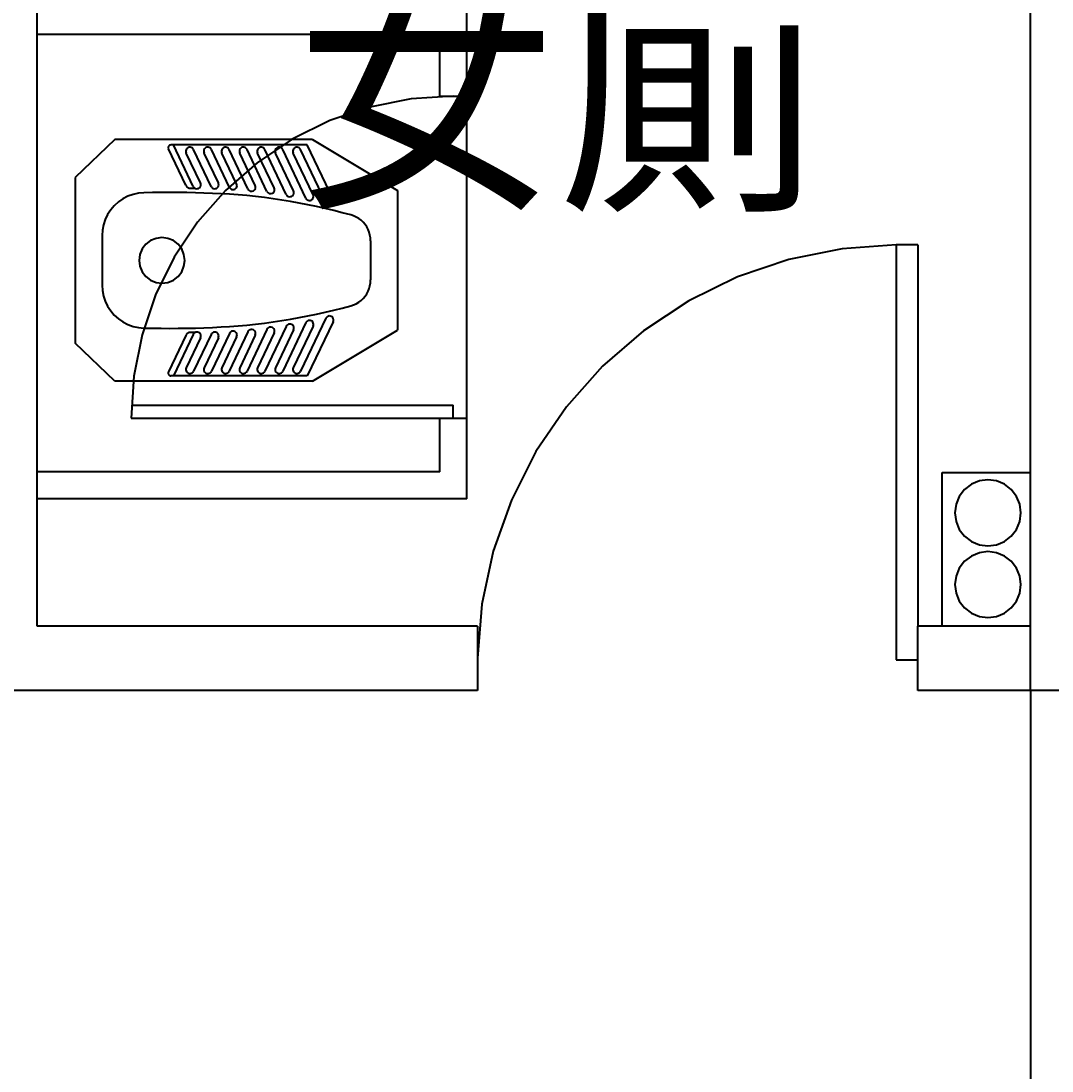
# Model space of a CAD drawing. Header units: centimetres. Extents: x 1966 to 8787, y 7398 to 12383.
# Drawn here: x 6741.5 to 6933.5, y 9250.8 to 9446.5 of the extents above; entities that cross this region are included whole.
import ezdxf

# ---------------------------------------------------------------- set-up
doc = ezdxf.new("R2010")
doc.units = ezdxf.units.CM
doc.styles.get("Standard").update_dxf_attribs({"font": 'arial.ttf', "height": 10})

msp = doc.modelspace()

# ---------------------------------------------------------------- linework, layer by layer
for p, q in [((6929.51, 9333.73), (6929.51, 9530.73)), ((6824.51, 9432.46), (6824.51, 9458.96)), ((6744.51, 9443.96), (6744.51, 9448.96)), ((6819.51, 9443.96), (6744.51, 9443.96)), ((6744.51, 9362.46), (6744.51, 9443.96)), ((6819.51, 9432.46), (6819.51, 9443.96)), ((6814.18, 9431.94), (6806.48, 9430.41)), ((6822.01, 9432.46), (6814.18, 9431.94)), ((6819.51, 9432.46), (6822.01, 9432.46)), ((6822.01, 9432.46), (6824.51, 9432.46)), ((6824.51, 9372.46), (6824.51, 9432.46)), ((6806.48, 9430.41), (6799.05, 9427.89)), ((6799.05, 9427.89), (6792.01, 9424.42)), ((6758.98, 9424.36), (6751.61, 9417.31)), ((6795.82, 9424.36), (6758.98, 9424.36)), ((6768.92, 9422.97), (6768.91, 9422.89)), ((6768.91, 9422.89), (6768.92, 9422.8)), ((6768.95, 9423.05), (6768.92, 9422.97)), ((6768.99, 9423.13), (6768.95, 9423.05)), ((6769.04, 9423.19), (6768.99, 9423.13)), ((6769.1, 9423.25), (6769.04, 9423.19)), ((6769.17, 9423.3), (6769.1, 9423.25)), ((6769.25, 9423.33), (6769.17, 9423.3)), ((6769.33, 9423.35), (6769.25, 9423.33)), ((6769.41, 9423.36), (6769.33, 9423.35)), ((6769.9, 9423.36), (6769.41, 9423.36)), ((6794.83, 9423.36), (6769.9, 9423.36)), ((6773.58, 9415.64), (6769.9, 9423.36)), ((6772.82, 9422.92), (6772.63, 9422.86)), ((6773.02, 9422.93), (6772.82, 9422.92)), ((6773.21, 9422.89), (6773.02, 9422.93)), ((6773.38, 9422.8), (6773.21, 9422.89)), ((6776.14, 9422.92), (6775.96, 9422.86)), ((6776.34, 9422.93), (6776.14, 9422.92)), ((6776.53, 9422.89), (6776.34, 9422.93)), ((6776.71, 9422.8), (6776.53, 9422.89)), ((6779.47, 9422.92), (6779.28, 9422.86)), ((6779.66, 9422.93), (6779.47, 9422.92)), ((6779.85, 9422.89), (6779.66, 9422.93)), ((6780.03, 9422.8), (6779.85, 9422.89)), ((6782.79, 9422.92), (6782.6, 9422.86)), ((6782.99, 9422.93), (6782.79, 9422.92)), ((6783.18, 9422.89), (6782.99, 9422.93)), ((6783.35, 9422.8), (6783.18, 9422.89)), ((6792.01, 9424.42), (6785.49, 9420.06)), ((6786.11, 9422.92), (6785.93, 9422.86)), ((6786.31, 9422.93), (6786.11, 9422.92)), ((6786.5, 9422.89), (6786.31, 9422.93)), ((6786.68, 9422.8), (6786.5, 9422.89)), ((6789.44, 9422.92), (6789.25, 9422.86)), ((6789.63, 9422.93), (6789.44, 9422.92)), ((6789.82, 9422.89), (6789.63, 9422.93)), ((6790, 9422.8), (6789.82, 9422.89)), ((6792.76, 9422.92), (6792.57, 9422.86)), ((6792.96, 9422.93), (6792.76, 9422.92)), ((6793.15, 9422.89), (6792.96, 9422.93)), ((6793.32, 9422.8), (6793.15, 9422.89)), ((6799.63, 9413.28), (6794.83, 9423.36)), ((6795.82, 9424.36), (6811.61, 9414.85)), ((6768.92, 9422.8), (6768.93, 9422.72)), ((6768.93, 9422.72), (6768.96, 9422.64)), ((6772.2, 9415.85), (6768.96, 9422.64)), ((6772.25, 9422.43), (6772.21, 9422.24)), ((6772.21, 9422.24), (6772.22, 9422.04)), ((6772.22, 9422.04), (6772.28, 9421.86)), ((6772.34, 9422.61), (6772.25, 9422.43)), ((6774.94, 9416.28), (6772.28, 9421.86)), ((6772.47, 9422.75), (6772.34, 9422.61)), ((6772.63, 9422.86), (6772.47, 9422.75)), ((6773.53, 9422.67), (6773.38, 9422.8)), ((6773.63, 9422.5), (6773.53, 9422.67)), ((6776.91, 9415.64), (6773.63, 9422.5)), ((6775.57, 9422.43), (6775.53, 9422.24)), ((6775.53, 9422.24), (6775.54, 9422.04)), ((6775.54, 9422.04), (6775.6, 9421.86)), ((6775.66, 9422.61), (6775.57, 9422.43)), ((6778.26, 9416.28), (6775.6, 9421.86)), ((6775.79, 9422.75), (6775.66, 9422.61)), ((6775.96, 9422.86), (6775.79, 9422.75)), ((6776.85, 9422.67), (6776.71, 9422.8)), ((6776.96, 9422.5), (6776.85, 9422.67)), ((6780.31, 9415.46), (6776.96, 9422.5)), ((6778.9, 9422.43), (6778.86, 9422.24)), ((6778.86, 9422.24), (6778.87, 9422.04)), ((6778.87, 9422.04), (6778.93, 9421.86)), ((6778.99, 9422.61), (6778.9, 9422.43)), ((6781.67, 9416.11), (6778.93, 9421.86)), ((6779.12, 9422.75), (6778.99, 9422.61)), ((6779.28, 9422.86), (6779.12, 9422.75)), ((6780.17, 9422.67), (6780.03, 9422.8)), ((6780.28, 9422.5), (6780.17, 9422.67)), ((6783.78, 9415.17), (6780.28, 9422.5)), ((6782.22, 9422.43), (6782.18, 9422.24)), ((6782.18, 9422.24), (6782.19, 9422.04)), ((6782.19, 9422.04), (6782.25, 9421.86)), ((6782.31, 9422.61), (6782.22, 9422.43)), ((6785.13, 9415.81), (6782.25, 9421.86)), ((6782.44, 9422.75), (6782.31, 9422.61)), ((6782.6, 9422.86), (6782.44, 9422.75)), ((6783.5, 9422.67), (6783.35, 9422.8)), ((6783.6, 9422.5), (6783.5, 9422.67)), ((6787.32, 9414.71), (6783.6, 9422.5)), ((6785.54, 9422.43), (6785.5, 9422.24)), ((6785.5, 9422.24), (6785.51, 9422.04)), ((6785.51, 9422.04), (6785.57, 9421.86)), ((6785.63, 9422.61), (6785.54, 9422.43)), ((6788.67, 9415.36), (6785.57, 9421.86)), ((6785.76, 9422.75), (6785.63, 9422.61)), ((6785.93, 9422.86), (6785.76, 9422.75)), ((6786.82, 9422.67), (6786.68, 9422.8)), ((6786.93, 9422.5), (6786.82, 9422.67)), ((6790.91, 9414.15), (6786.93, 9422.5)), ((6788.87, 9422.43), (6788.83, 9422.24)), ((6788.83, 9422.24), (6788.84, 9422.04)), ((6788.84, 9422.04), (6788.9, 9421.86)), ((6788.96, 9422.61), (6788.87, 9422.43)), ((6792.26, 9414.79), (6788.9, 9421.86)), ((6789.09, 9422.75), (6788.96, 9422.61)), ((6789.25, 9422.86), (6789.09, 9422.75)), ((6790.14, 9422.67), (6790, 9422.8)), ((6790.25, 9422.5), (6790.14, 9422.67)), ((6794.56, 9413.46), (6790.25, 9422.5)), ((6792.19, 9422.43), (6792.15, 9422.24)), ((6792.15, 9422.24), (6792.16, 9422.04)), ((6792.16, 9422.04), (6792.22, 9421.86)), ((6792.28, 9422.61), (6792.19, 9422.43)), ((6795.92, 9414.1), (6792.22, 9421.86)), ((6792.41, 9422.75), (6792.28, 9422.61)), ((6792.57, 9422.86), (6792.41, 9422.75)), ((6793.47, 9422.67), (6793.32, 9422.8)), ((6793.57, 9422.5), (6793.47, 9422.67)), ((6798.28, 9412.64), (6793.57, 9422.5)), ((6785.49, 9420.06), (6779.59, 9414.88)), ((6751.61, 9417.31), (6751.61, 9386.41)), ((6772.2, 9415.85), (6772.24, 9415.77)), ((6772.24, 9415.77), (6772.29, 9415.69)), ((6772.29, 9415.69), (6772.35, 9415.62)), ((6772.35, 9415.62), (6772.42, 9415.55)), ((6772.42, 9415.55), (6772.49, 9415.49)), ((6772.49, 9415.49), (6772.57, 9415.44)), ((6772.57, 9415.44), (6772.65, 9415.39)), ((6772.65, 9415.39), (6772.73, 9415.35)), ((6772.73, 9415.35), (6772.82, 9415.32)), ((6772.82, 9415.32), (6772.91, 9415.3)), ((6772.91, 9415.3), (6773.01, 9415.29)), ((6773.01, 9415.29), (6773.1, 9415.28)), ((6773.94, 9415.28), (6773.1, 9415.28)), ((6773.58, 9415.64), (6773.69, 9415.47)), ((6773.69, 9415.47), (6773.84, 9415.34)), ((6773.84, 9415.34), (6774.01, 9415.25)), ((6774.01, 9415.25), (6774.2, 9415.21)), ((6774.2, 9415.21), (6774.4, 9415.22)), ((6774.4, 9415.22), (6774.58, 9415.28)), ((6774.58, 9415.28), (6774.75, 9415.39)), ((6774.75, 9415.39), (6774.88, 9415.53)), ((6774.88, 9415.53), (6774.97, 9415.71)), ((6775, 9416.1), (6774.94, 9416.28)), ((6774.97, 9415.71), (6775.01, 9415.9)), ((6775.01, 9415.9), (6775, 9416.1)), ((6776.91, 9415.64), (6777.01, 9415.47)), ((6777.01, 9415.47), (6777.16, 9415.34)), ((6777.16, 9415.34), (6777.33, 9415.25)), ((6777.33, 9415.25), (6777.53, 9415.21)), ((6777.53, 9415.21), (6777.72, 9415.22)), ((6777.72, 9415.22), (6777.91, 9415.28)), ((6777.91, 9415.28), (6778.07, 9415.39)), ((6778.07, 9415.39), (6778.2, 9415.53)), ((6778.2, 9415.53), (6778.29, 9415.71)), ((6778.32, 9416.1), (6778.26, 9416.28)), ((6778.29, 9415.71), (6778.33, 9415.9)), ((6778.33, 9415.9), (6778.32, 9416.1)), ((6780.31, 9415.46), (6780.42, 9415.3)), ((6780.42, 9415.3), (6780.56, 9415.17)), ((6780.56, 9415.17), (6780.74, 9415.08)), ((6780.74, 9415.08), (6780.93, 9415.04)), ((6781.13, 9415.05), (6781.31, 9415.11)), ((6781.31, 9415.11), (6781.48, 9415.22)), ((6781.48, 9415.22), (6781.61, 9415.36)), ((6781.61, 9415.36), (6781.7, 9415.54)), ((6781.73, 9415.92), (6781.67, 9416.11)), ((6781.7, 9415.54), (6781.74, 9415.73)), ((6781.74, 9415.73), (6781.73, 9415.92)), ((6783.78, 9415.17), (6783.89, 9415)), ((6784.94, 9414.92), (6785.07, 9415.06)), ((6785.07, 9415.06), (6785.16, 9415.24)), ((6785.19, 9415.62), (6785.13, 9415.81)), ((6785.16, 9415.24), (6785.2, 9415.43)), ((6785.2, 9415.43), (6785.19, 9415.62)), ((6788.73, 9415.17), (6788.67, 9415.36)), ((6788.74, 9414.98), (6788.73, 9415.17)), ((6760.49, 9413.32), (6759.64, 9412.74)), ((6761.4, 9413.8), (6760.49, 9413.32)), ((6762.37, 9414.15), (6761.4, 9413.8)), ((6763.37, 9414.37), (6762.37, 9414.15)), ((6764.4, 9414.46), (6763.37, 9414.37)), ((6765.99, 9414.5), (6764.4, 9414.46)), ((6767.59, 9414.52), (6765.99, 9414.5)), ((6769.19, 9414.53), (6767.59, 9414.52)), ((6770.79, 9414.52), (6769.19, 9414.53)), ((6772.39, 9414.5), (6770.79, 9414.52)), ((6773.99, 9414.46), (6772.39, 9414.5)), ((6775.59, 9414.41), (6773.99, 9414.46)), ((6779.59, 9414.88), (6774.41, 9408.98)), ((6777.18, 9414.34), (6775.59, 9414.41)), ((6778.78, 9414.26), (6777.18, 9414.34)), ((6780.37, 9414.17), (6778.78, 9414.26)), ((6781.97, 9414.06), (6780.37, 9414.17)), ((6780.93, 9415.04), (6781.13, 9415.05)), ((6783.56, 9413.94), (6781.97, 9414.06)), ((6785.2, 9413.76), (6783.56, 9413.94)), ((6783.89, 9415), (6784.03, 9414.87)), ((6784.03, 9414.87), (6784.21, 9414.78)), ((6784.21, 9414.78), (6784.4, 9414.74)), ((6784.4, 9414.74), (6784.59, 9414.75)), ((6784.59, 9414.75), (6784.78, 9414.81)), ((6784.78, 9414.81), (6784.94, 9414.92)), ((6786.83, 9413.55), (6785.2, 9413.76)), ((6788.45, 9413.33), (6786.83, 9413.55)), ((6787.32, 9414.71), (6787.42, 9414.55)), ((6787.42, 9414.55), (6787.57, 9414.42)), ((6787.57, 9414.42), (6787.74, 9414.33)), ((6787.74, 9414.33), (6787.94, 9414.29)), ((6787.94, 9414.29), (6788.13, 9414.3)), ((6788.13, 9414.3), (6788.32, 9414.36)), ((6788.32, 9414.36), (6788.48, 9414.47)), ((6790.08, 9413.08), (6788.45, 9413.33)), ((6788.48, 9414.47), (6788.61, 9414.61)), ((6788.61, 9414.61), (6788.7, 9414.79)), ((6788.7, 9414.79), (6788.74, 9414.98)), ((6790.91, 9414.15), (6791.02, 9413.98)), ((6791.02, 9413.98), (6791.16, 9413.85)), ((6791.16, 9413.85), (6791.34, 9413.76)), ((6791.34, 9413.76), (6791.53, 9413.72)), ((6791.53, 9413.72), (6791.72, 9413.73)), ((6791.72, 9413.73), (6791.91, 9413.79)), ((6791.91, 9413.79), (6792.07, 9413.9)), ((6792.07, 9413.9), (6792.21, 9414.04)), ((6792.21, 9414.04), (6792.29, 9414.22)), ((6792.33, 9414.61), (6792.26, 9414.79)), ((6792.29, 9414.22), (6792.34, 9414.41)), ((6792.34, 9414.41), (6792.33, 9414.61)), ((6794.56, 9413.46), (6794.67, 9413.29)), ((6794.67, 9413.29), (6794.81, 9413.16)), ((6794.81, 9413.16), (6794.99, 9413.07)), ((6795.38, 9413.04), (6795.56, 9413.1)), ((6795.56, 9413.1), (6795.73, 9413.21)), ((6795.73, 9413.21), (6795.86, 9413.36)), ((6795.86, 9413.36), (6795.95, 9413.53)), ((6795.98, 9413.92), (6795.92, 9414.1)), ((6795.95, 9413.53), (6795.99, 9413.72)), ((6795.99, 9413.72), (6795.98, 9413.92)), ((6799.69, 9413.1), (6799.63, 9413.28)), ((6811.61, 9414.85), (6811.61, 9388.87)), ((6758.21, 9411.27), (6757.65, 9410.41)), ((6758.88, 9412.05), (6758.21, 9411.27)), ((6759.64, 9412.74), (6758.88, 9412.05)), ((6791.7, 9412.81), (6790.08, 9413.08)), ((6793.32, 9412.52), (6791.7, 9412.81)), ((6794.93, 9412.21), (6793.32, 9412.52)), ((6796.54, 9411.88), (6794.93, 9412.21)), ((6794.99, 9413.07), (6795.18, 9413.03)), ((6795.18, 9413.03), (6795.38, 9413.04)), ((6798.14, 9411.52), (6796.54, 9411.88)), ((6799.74, 9411.14), (6798.14, 9411.52)), ((6798.28, 9412.64), (6798.38, 9412.47)), ((6798.38, 9412.47), (6798.53, 9412.34)), ((6798.53, 9412.34), (6798.7, 9412.25)), ((6798.7, 9412.25), (6798.89, 9412.21)), ((6798.89, 9412.21), (6799.09, 9412.22)), ((6799.09, 9412.22), (6799.28, 9412.28)), ((6799.28, 9412.28), (6799.44, 9412.39)), ((6799.44, 9412.39), (6799.57, 9412.54)), ((6799.57, 9412.54), (6799.66, 9412.71)), ((6799.66, 9412.71), (6799.7, 9412.9)), ((6799.7, 9412.9), (6799.69, 9413.1)), ((6801.34, 9410.74), (6799.74, 9411.14)), ((6757.2, 9409.48), (6756.87, 9408.5)), ((6757.65, 9410.41), (6757.2, 9409.48)), ((6802.92, 9410.32), (6801.34, 9410.74)), ((6803.44, 9410.15), (6802.92, 9410.32)), ((6803.93, 9409.93), (6803.44, 9410.15)), ((6804.4, 9409.65), (6803.93, 9409.93)), ((6804.84, 9409.32), (6804.4, 9409.65)), ((6805.23, 9408.95), (6804.84, 9409.32)), ((6756.68, 9407.49), (6756.61, 9406.47)), ((6756.87, 9408.5), (6756.68, 9407.49)), ((6774.41, 9408.98), (6770.05, 9402.46)), ((6805.58, 9408.54), (6805.23, 9408.95)), ((6805.89, 9408.09), (6805.58, 9408.54)), ((6806.15, 9407.61), (6805.89, 9408.09)), ((6806.35, 9407.1), (6806.15, 9407.61)), ((6756.61, 9406.47), (6756.61, 9397.25)), ((6765.63, 9405.54), (6764.75, 9404.86)), ((6766.66, 9405.96), (6765.63, 9405.54)), ((6767.76, 9406.11), (6766.66, 9405.96)), ((6768.86, 9405.96), (6767.76, 9406.11)), ((6769.88, 9405.54), (6768.86, 9405.96)), ((6770.76, 9404.86), (6769.88, 9405.54)), ((6806.49, 9406.58), (6806.35, 9407.1)), ((6806.58, 9406.04), (6806.49, 9406.58)), ((6806.61, 9405.5), (6806.58, 9406.04)), ((6806.61, 9405.5), (6806.61, 9398.22)), ((6764.08, 9403.98), (6763.65, 9402.96)), ((6764.75, 9404.86), (6764.08, 9403.98)), ((6771.44, 9403.98), (6770.76, 9404.86)), ((6771.86, 9402.96), (6771.44, 9403.98)), ((6894.43, 9404.03), (6884.52, 9402.04)), ((6904.51, 9404.73), (6894.43, 9404.03)), ((6904.51, 9404.73), (6904.51, 9327.47)), ((6908.51, 9404.73), (6904.51, 9404.73)), ((6908.51, 9404.73), (6908.51, 9333.73)), ((6763.65, 9402.96), (6763.51, 9401.86)), ((6763.51, 9401.86), (6763.65, 9400.76)), ((6770.05, 9402.46), (6766.58, 9395.42)), ((6772.01, 9401.86), (6771.86, 9402.96)), ((6771.86, 9400.76), (6772.01, 9401.86)), ((6884.52, 9402.04), (6874.95, 9398.79)), ((6763.65, 9400.76), (6764.08, 9399.73)), ((6764.08, 9399.73), (6764.75, 9398.85)), ((6770.76, 9398.85), (6771.44, 9399.73)), ((6771.44, 9399.73), (6771.86, 9400.76)), ((6764.75, 9398.85), (6765.63, 9398.18)), ((6765.63, 9398.18), (6766.66, 9397.75)), ((6766.66, 9397.75), (6767.76, 9397.61)), ((6767.76, 9397.61), (6768.86, 9397.75)), ((6768.86, 9397.75), (6769.88, 9398.18)), ((6769.88, 9398.18), (6770.76, 9398.85)), ((6806.49, 9397.14), (6806.58, 9397.67)), ((6806.58, 9397.67), (6806.61, 9398.22)), ((6874.95, 9398.79), (6865.88, 9394.34)), ((6756.61, 9397.25), (6756.68, 9396.22)), ((6756.68, 9396.22), (6756.87, 9395.21)), ((6805.58, 9395.18), (6805.89, 9395.63)), ((6805.89, 9395.63), (6806.15, 9396.11)), ((6806.15, 9396.11), (6806.35, 9396.61)), ((6806.35, 9396.61), (6806.49, 9397.14)), ((6756.87, 9395.21), (6757.2, 9394.24)), ((6757.2, 9394.24), (6757.65, 9393.31)), ((6766.58, 9395.42), (6764.06, 9387.98)), ((6802.92, 9393.39), (6803.44, 9393.56)), ((6803.44, 9393.56), (6803.93, 9393.79)), ((6803.93, 9393.79), (6804.4, 9394.07)), ((6804.4, 9394.07), (6804.84, 9394.4)), ((6804.84, 9394.4), (6805.23, 9394.77)), ((6805.23, 9394.77), (6805.58, 9395.18)), ((6865.88, 9394.34), (6857.46, 9388.75)), ((6757.65, 9393.31), (6758.21, 9392.45)), ((6758.21, 9392.45), (6758.88, 9391.67)), ((6758.88, 9391.67), (6759.64, 9390.98)), ((6794.93, 9391.51), (6796.54, 9391.84)), ((6796.54, 9391.84), (6798.14, 9392.2)), ((6798.14, 9392.2), (6799.74, 9392.57)), ((6799.74, 9392.57), (6801.34, 9392.97)), ((6801.34, 9392.97), (6802.92, 9393.39)), ((6759.64, 9390.98), (6760.49, 9390.39)), ((6760.49, 9390.39), (6761.4, 9389.92)), ((6761.4, 9389.92), (6762.37, 9389.57)), ((6780.37, 9389.55), (6781.97, 9389.66)), ((6781.97, 9389.66), (6783.56, 9389.78)), ((6783.56, 9389.78), (6785.2, 9389.96)), ((6785.2, 9389.96), (6786.83, 9390.16)), ((6786.83, 9390.16), (6788.45, 9390.39)), ((6788.45, 9390.39), (6790.08, 9390.63)), ((6790.08, 9390.63), (6791.7, 9390.9)), ((6794.56, 9390.26), (6790.25, 9381.21)), ((6791.02, 9389.73), (6790.91, 9389.57)), ((6791.16, 9389.87), (6791.02, 9389.73)), ((6791.34, 9389.95), (6791.16, 9389.87)), ((6791.53, 9390), (6791.34, 9389.95)), ((6791.72, 9389.99), (6791.53, 9390)), ((6791.7, 9390.9), (6793.32, 9391.19)), ((6791.91, 9389.92), (6791.72, 9389.99)), ((6792.07, 9389.82), (6791.91, 9389.92)), ((6792.21, 9389.67), (6792.07, 9389.82)), ((6792.29, 9389.5), (6792.21, 9389.67)), ((6793.32, 9391.19), (6794.93, 9391.51)), ((6798.28, 9391.08), (6793.57, 9381.21)), ((6794.67, 9390.42), (6794.56, 9390.26)), ((6794.81, 9390.55), (6794.67, 9390.42)), ((6794.99, 9390.64), (6794.81, 9390.55)), ((6799.63, 9390.43), (6794.83, 9380.36)), ((6795.18, 9390.68), (6794.99, 9390.64)), ((6795.38, 9390.67), (6795.18, 9390.68)), ((6795.56, 9390.61), (6795.38, 9390.67)), ((6795.73, 9390.51), (6795.56, 9390.61)), ((6795.86, 9390.36), (6795.73, 9390.51)), ((6795.95, 9390.19), (6795.86, 9390.36)), ((6795.92, 9389.61), (6795.98, 9389.8)), ((6795.99, 9390), (6795.95, 9390.19)), ((6795.98, 9389.8), (6795.99, 9390)), ((6798.38, 9391.24), (6798.28, 9391.08)), ((6798.53, 9391.37), (6798.38, 9391.24)), ((6798.7, 9391.46), (6798.53, 9391.37)), ((6798.89, 9391.5), (6798.7, 9391.46)), ((6799.09, 9391.49), (6798.89, 9391.5)), ((6799.28, 9391.43), (6799.09, 9391.49)), ((6799.44, 9391.33), (6799.28, 9391.43)), ((6799.57, 9391.18), (6799.44, 9391.33)), ((6799.66, 9391.01), (6799.57, 9391.18)), ((6799.63, 9390.43), (6799.69, 9390.62)), ((6799.7, 9390.81), (6799.66, 9391.01)), ((6799.69, 9390.62), (6799.7, 9390.81)), ((6762.37, 9389.57), (6763.37, 9389.35)), ((6764.06, 9387.98), (6762.53, 9380.29)), ((6763.37, 9389.35), (6764.4, 9389.25)), ((6764.4, 9389.25), (6765.99, 9389.22)), ((6765.99, 9389.22), (6767.59, 9389.2)), ((6767.59, 9389.2), (6769.19, 9389.19)), ((6772.2, 9387.86), (6768.96, 9381.07)), ((6769.19, 9389.19), (6770.79, 9389.2)), ((6773.58, 9388.08), (6769.9, 9380.36)), ((6770.79, 9389.2), (6772.39, 9389.22)), ((6772.24, 9387.95), (6772.2, 9387.86)), ((6772.29, 9388.03), (6772.24, 9387.95)), ((6772.35, 9388.1), (6772.29, 9388.03)), ((6772.42, 9388.17), (6772.35, 9388.1)), ((6772.39, 9389.22), (6773.99, 9389.26)), ((6772.49, 9388.23), (6772.42, 9388.17)), ((6772.57, 9388.28), (6772.49, 9388.23)), ((6772.65, 9388.33), (6772.57, 9388.28)), ((6772.73, 9388.36), (6772.65, 9388.33)), ((6772.82, 9388.4), (6772.73, 9388.36)), ((6772.91, 9388.42), (6772.82, 9388.4)), ((6773.01, 9388.43), (6772.91, 9388.42)), ((6773.1, 9388.43), (6773.01, 9388.43)), ((6773.94, 9388.43), (6773.1, 9388.43)), ((6773.69, 9388.24), (6773.58, 9388.08)), ((6776.91, 9388.08), (6773.63, 9381.21)), ((6773.84, 9388.38), (6773.69, 9388.24)), ((6774.01, 9388.46), (6773.84, 9388.38)), ((6773.99, 9389.26), (6775.59, 9389.31)), ((6774.2, 9388.51), (6774.01, 9388.46)), ((6774.4, 9388.49), (6774.2, 9388.51)), ((6774.58, 9388.43), (6774.4, 9388.49)), ((6774.75, 9388.33), (6774.58, 9388.43)), ((6774.88, 9388.18), (6774.75, 9388.33)), ((6774.97, 9388.01), (6774.88, 9388.18)), ((6775.01, 9387.82), (6774.97, 9388.01)), ((6775, 9387.62), (6775.01, 9387.82)), ((6775.59, 9389.31), (6777.18, 9389.37)), ((6777.01, 9388.24), (6776.91, 9388.08)), ((6780.31, 9388.25), (6776.96, 9381.21)), ((6777.16, 9388.38), (6777.01, 9388.24)), ((6777.33, 9388.46), (6777.16, 9388.38)), ((6777.18, 9389.37), (6778.78, 9389.45)), ((6777.53, 9388.51), (6777.33, 9388.46)), ((6777.72, 9388.49), (6777.53, 9388.51)), ((6777.91, 9388.43), (6777.72, 9388.49)), ((6778.07, 9388.33), (6777.91, 9388.43)), ((6778.2, 9388.18), (6778.07, 9388.33)), ((6778.29, 9388.01), (6778.2, 9388.18)), ((6778.33, 9387.82), (6778.29, 9388.01)), ((6778.32, 9387.62), (6778.33, 9387.82)), ((6778.78, 9389.45), (6780.37, 9389.55)), ((6783.78, 9388.55), (6780.28, 9381.21)), ((6780.42, 9388.42), (6780.31, 9388.25)), ((6780.56, 9388.55), (6780.42, 9388.42)), ((6780.74, 9388.64), (6780.56, 9388.55)), ((6780.93, 9388.68), (6780.74, 9388.64)), ((6781.13, 9388.67), (6780.93, 9388.68)), ((6781.31, 9388.61), (6781.13, 9388.67)), ((6781.48, 9388.5), (6781.31, 9388.61)), ((6781.61, 9388.36), (6781.48, 9388.5)), ((6781.7, 9388.18), (6781.61, 9388.36)), ((6781.67, 9387.61), (6781.73, 9387.79)), ((6781.74, 9387.99), (6781.7, 9388.18)), ((6781.73, 9387.79), (6781.74, 9387.99)), ((6785.13, 9387.91), (6782.25, 9381.86)), ((6787.32, 9389), (6783.6, 9381.21)), ((6783.89, 9388.72), (6783.78, 9388.55)), ((6784.03, 9388.85), (6783.89, 9388.72)), ((6784.21, 9388.94), (6784.03, 9388.85)), ((6784.4, 9388.98), (6784.21, 9388.94)), ((6784.59, 9388.97), (6784.4, 9388.98)), ((6784.78, 9388.91), (6784.59, 9388.97)), ((6784.94, 9388.8), (6784.78, 9388.91)), ((6785.07, 9388.65), (6784.94, 9388.8)), ((6785.16, 9388.48), (6785.07, 9388.65)), ((6785.13, 9387.91), (6785.19, 9388.09)), ((6785.2, 9388.29), (6785.16, 9388.48)), ((6785.19, 9388.09), (6785.2, 9388.29)), ((6788.67, 9388.36), (6785.57, 9381.86)), ((6790.91, 9389.57), (6786.93, 9381.21)), ((6787.42, 9389.17), (6787.32, 9389)), ((6787.57, 9389.3), (6787.42, 9389.17)), ((6787.74, 9389.39), (6787.57, 9389.3)), ((6787.94, 9389.43), (6787.74, 9389.39)), ((6788.13, 9389.42), (6787.94, 9389.43)), ((6788.32, 9389.36), (6788.13, 9389.42)), ((6788.48, 9389.25), (6788.32, 9389.36)), ((6788.61, 9389.11), (6788.48, 9389.25)), ((6788.7, 9388.93), (6788.61, 9389.11)), ((6788.67, 9388.36), (6788.73, 9388.54)), ((6788.74, 9388.74), (6788.7, 9388.93)), ((6788.73, 9388.54), (6788.74, 9388.74)), ((6792.26, 9388.92), (6788.9, 9381.86)), ((6795.92, 9389.61), (6792.22, 9381.86)), ((6792.26, 9388.92), (6792.33, 9389.11)), ((6792.34, 9389.31), (6792.29, 9389.5)), ((6792.33, 9389.11), (6792.34, 9389.31)), ((6795.82, 9379.36), (6811.61, 9388.87)), ((6857.46, 9388.75), (6849.82, 9382.13)), ((6758.98, 9379.36), (6751.61, 9386.41)), ((6774.94, 9387.43), (6772.28, 9381.86)), ((6774.94, 9387.43), (6775, 9387.62)), ((6778.26, 9387.43), (6775.6, 9381.86)), ((6778.26, 9387.43), (6778.32, 9387.62)), ((6781.67, 9387.61), (6778.93, 9381.86)), ((6772.28, 9381.86), (6772.22, 9381.67)), ((6775.6, 9381.86), (6775.54, 9381.67)), ((6778.93, 9381.86), (6778.87, 9381.67)), ((6782.25, 9381.86), (6782.19, 9381.67)), ((6785.57, 9381.86), (6785.51, 9381.67)), ((6788.9, 9381.86), (6788.84, 9381.67)), ((6792.22, 9381.86), (6792.16, 9381.67)), ((6849.82, 9382.13), (6843.1, 9374.58)), ((6762.53, 9380.29), (6762.01, 9372.46)), ((6768.92, 9380.91), (6768.91, 9380.83)), ((6768.91, 9380.83), (6768.92, 9380.75)), ((6768.93, 9381), (6768.92, 9380.91)), ((6768.92, 9380.75), (6768.95, 9380.67)), ((6768.96, 9381.07), (6768.93, 9381)), ((6768.95, 9380.67), (6768.99, 9380.59)), ((6768.99, 9380.59), (6769.04, 9380.52)), ((6769.04, 9380.52), (6769.1, 9380.47)), ((6769.1, 9380.47), (6769.17, 9380.42)), ((6769.17, 9380.42), (6769.25, 9380.39)), ((6769.25, 9380.39), (6769.33, 9380.37)), ((6769.33, 9380.37), (6769.41, 9380.36)), ((6769.9, 9380.36), (6769.41, 9380.36)), ((6794.83, 9380.36), (6769.9, 9380.36)), ((6772.22, 9381.67), (6772.21, 9381.48)), ((6772.21, 9381.48), (6772.25, 9381.29)), ((6772.25, 9381.29), (6772.34, 9381.11)), ((6772.34, 9381.11), (6772.47, 9380.97)), ((6772.47, 9380.97), (6772.63, 9380.86)), ((6772.63, 9380.86), (6772.82, 9380.8)), ((6772.82, 9380.8), (6773.02, 9380.79)), ((6773.02, 9380.79), (6773.21, 9380.83)), ((6773.21, 9380.83), (6773.38, 9380.92)), ((6773.38, 9380.92), (6773.53, 9381.05)), ((6773.53, 9381.05), (6773.63, 9381.21)), ((6775.54, 9381.67), (6775.53, 9381.48)), ((6775.53, 9381.48), (6775.57, 9381.29)), ((6775.57, 9381.29), (6775.66, 9381.11)), ((6775.66, 9381.11), (6775.79, 9380.97)), ((6775.79, 9380.97), (6775.96, 9380.86)), ((6775.96, 9380.86), (6776.14, 9380.8)), ((6776.14, 9380.8), (6776.34, 9380.79)), ((6776.34, 9380.79), (6776.53, 9380.83)), ((6776.53, 9380.83), (6776.71, 9380.92)), ((6776.71, 9380.92), (6776.85, 9381.05)), ((6776.85, 9381.05), (6776.96, 9381.21)), ((6778.87, 9381.67), (6778.86, 9381.48)), ((6778.86, 9381.48), (6778.9, 9381.29)), ((6778.9, 9381.29), (6778.99, 9381.11)), ((6778.99, 9381.11), (6779.12, 9380.97)), ((6779.12, 9380.97), (6779.28, 9380.86)), ((6779.28, 9380.86), (6779.47, 9380.8)), ((6779.47, 9380.8), (6779.66, 9380.79)), ((6779.66, 9380.79), (6779.85, 9380.83)), ((6779.85, 9380.83), (6780.03, 9380.92)), ((6780.03, 9380.92), (6780.17, 9381.05)), ((6780.17, 9381.05), (6780.28, 9381.21)), ((6782.19, 9381.67), (6782.18, 9381.48)), ((6782.18, 9381.48), (6782.22, 9381.29)), ((6782.22, 9381.29), (6782.31, 9381.11)), ((6782.31, 9381.11), (6782.44, 9380.97)), ((6782.44, 9380.97), (6782.6, 9380.86)), ((6782.6, 9380.86), (6782.79, 9380.8)), ((6782.79, 9380.8), (6782.99, 9380.79)), ((6782.99, 9380.79), (6783.18, 9380.83)), ((6783.18, 9380.83), (6783.35, 9380.92)), ((6783.35, 9380.92), (6783.5, 9381.05)), ((6783.5, 9381.05), (6783.6, 9381.21)), ((6785.51, 9381.67), (6785.5, 9381.48)), ((6785.5, 9381.48), (6785.54, 9381.29)), ((6785.54, 9381.29), (6785.63, 9381.11)), ((6785.63, 9381.11), (6785.76, 9380.97)), ((6785.76, 9380.97), (6785.93, 9380.86)), ((6785.93, 9380.86), (6786.11, 9380.8)), ((6786.11, 9380.8), (6786.31, 9380.79)), ((6786.31, 9380.79), (6786.5, 9380.83)), ((6786.5, 9380.83), (6786.68, 9380.92)), ((6786.68, 9380.92), (6786.82, 9381.05)), ((6786.82, 9381.05), (6786.93, 9381.21)), ((6788.84, 9381.67), (6788.83, 9381.48)), ((6788.83, 9381.48), (6788.87, 9381.29)), ((6788.87, 9381.29), (6788.96, 9381.11)), ((6788.96, 9381.11), (6789.09, 9380.97)), ((6789.09, 9380.97), (6789.25, 9380.86)), ((6789.25, 9380.86), (6789.44, 9380.8)), ((6789.44, 9380.8), (6789.63, 9380.79)), ((6789.63, 9380.79), (6789.82, 9380.83)), ((6789.82, 9380.83), (6790, 9380.92)), ((6790, 9380.92), (6790.14, 9381.05)), ((6790.14, 9381.05), (6790.25, 9381.21)), ((6792.16, 9381.67), (6792.15, 9381.48)), ((6792.15, 9381.48), (6792.19, 9381.29)), ((6792.19, 9381.29), (6792.28, 9381.11)), ((6792.28, 9381.11), (6792.41, 9380.97)), ((6792.41, 9380.97), (6792.57, 9380.86)), ((6792.57, 9380.86), (6792.76, 9380.8)), ((6792.76, 9380.8), (6792.96, 9380.79)), ((6792.96, 9380.79), (6793.15, 9380.83)), ((6793.15, 9380.83), (6793.32, 9380.92)), ((6793.32, 9380.92), (6793.47, 9381.05)), ((6793.47, 9381.05), (6793.57, 9381.21)), ((6795.82, 9379.36), (6758.98, 9379.36)), ((6762.06, 9374.86), (6822.01, 9374.86)), ((6822.01, 9372.46), (6822.01, 9374.86)), ((6843.1, 9374.58), (6837.41, 9366.23)), ((6762.01, 9372.46), (6819.51, 9372.46)), ((6819.51, 9362.46), (6819.51, 9372.46)), ((6819.51, 9372.46), (6822.01, 9372.46)), ((6822.01, 9372.46), (6824.51, 9372.46)), ((6824.51, 9357.46), (6824.51, 9372.46)), ((6837.41, 9366.23), (6832.84, 9357.21)), ((6819.51, 9362.46), (6744.51, 9362.46)), ((6744.51, 9357.46), (6744.51, 9362.46)), ((6913.04, 9362.35), (6929.51, 9362.35)), ((6913.04, 9333.73), (6913.04, 9362.35)), ((6919.99, 9360.76), (6918.5, 9360.14)), ((6921.58, 9360.97), (6919.99, 9360.76)), ((6923.17, 9360.76), (6921.58, 9360.97)), ((6924.65, 9360.14), (6923.17, 9360.76)), ((6917.23, 9359.17), (6916.25, 9357.89)), ((6918.5, 9360.14), (6917.23, 9359.17)), ((6925.92, 9359.17), (6924.65, 9360.14)), ((6926.9, 9357.89), (6925.92, 9359.17)), ((6824.51, 9357.46), (6744.51, 9357.46)), ((6744.51, 9333.73), (6744.51, 9357.46)), ((6832.84, 9357.21), (6829.46, 9347.69)), ((6915.64, 9356.41), (6915.43, 9354.82)), ((6916.25, 9357.89), (6915.64, 9356.41)), ((6927.52, 9356.41), (6926.9, 9357.89)), ((6927.73, 9354.82), (6927.52, 9356.41)), ((6915.43, 9354.82), (6915.64, 9353.23)), ((6927.52, 9353.23), (6927.73, 9354.82)), ((6915.64, 9353.23), (6916.25, 9351.75)), ((6926.9, 9351.75), (6927.52, 9353.23)), ((6916.25, 9351.75), (6917.23, 9350.47)), ((6925.92, 9350.47), (6926.9, 9351.75)), ((6917.23, 9350.47), (6918.5, 9349.49)), ((6918.5, 9349.49), (6919.99, 9348.88)), ((6919.99, 9348.88), (6921.58, 9348.67)), ((6921.58, 9348.67), (6923.17, 9348.88)), ((6923.17, 9348.88), (6924.65, 9349.49)), ((6924.65, 9349.49), (6925.92, 9350.47)), ((6829.46, 9347.69), (6827.34, 9337.81)), ((6918.5, 9346.77), (6917.23, 9345.8)), ((6919.99, 9347.39), (6918.5, 9346.77)), ((6921.58, 9347.6), (6919.99, 9347.39)), ((6923.17, 9347.39), (6921.58, 9347.6)), ((6924.65, 9346.77), (6923.17, 9347.39)), ((6925.92, 9345.8), (6924.65, 9346.77)), ((6917.23, 9345.8), (6916.25, 9344.52)), ((6926.9, 9344.52), (6925.92, 9345.8)), ((6915.64, 9343.04), (6915.43, 9341.45)), ((6916.25, 9344.52), (6915.64, 9343.04)), ((6927.52, 9343.04), (6926.9, 9344.52)), ((6927.73, 9341.45), (6927.52, 9343.04)), ((6915.43, 9341.45), (6915.64, 9339.86)), ((6927.52, 9339.86), (6927.73, 9341.45)), ((6915.64, 9339.86), (6916.25, 9338.37)), ((6926.9, 9338.37), (6927.52, 9339.86)), ((6827.34, 9337.81), (6826.51, 9327.73)), ((6916.25, 9338.37), (6917.23, 9337.1)), ((6917.23, 9337.1), (6918.5, 9336.12)), ((6924.65, 9336.12), (6925.92, 9337.1)), ((6925.92, 9337.1), (6926.9, 9338.37)), ((6918.5, 9336.12), (6919.99, 9335.51)), ((6919.99, 9335.51), (6921.58, 9335.3)), ((6921.58, 9335.3), (6923.17, 9335.51)), ((6923.17, 9335.51), (6924.65, 9336.12)), ((6826.51, 9333.73), (6744.51, 9333.73)), ((6826.51, 9333.73), (6826.51, 9327.73)), ((6913.04, 9333.73), (6908.51, 9333.73)), ((6908.51, 9327.73), (6908.51, 9333.73)), ((6929.51, 9333.73), (6913.04, 9333.73)), ((6929.51, 9321.73), (6929.51, 9333.73)), ((6826.51, 9327.73), (6826.51, 9321.73)), ((6904.51, 9327.47), (6908.51, 9327.47)), ((6908.51, 9327.47), (6908.51, 9327.73)), ((6908.51, 9321.73), (6908.51, 9327.47)), ((6826.51, 9321.73), (6738.51, 9321.73)), ((6953.51, 9321.73), (6908.51, 9321.73)), ((6929.51, 9321.73), (6929.51, 9224.73))]:
    msp.add_line(p, q)

# ---------------------------------------------------------------- texts
msp.add_text('女廁', height=36).set_placement((6792.38, 9415.1))

doc.saveas('drawing.dxf')
